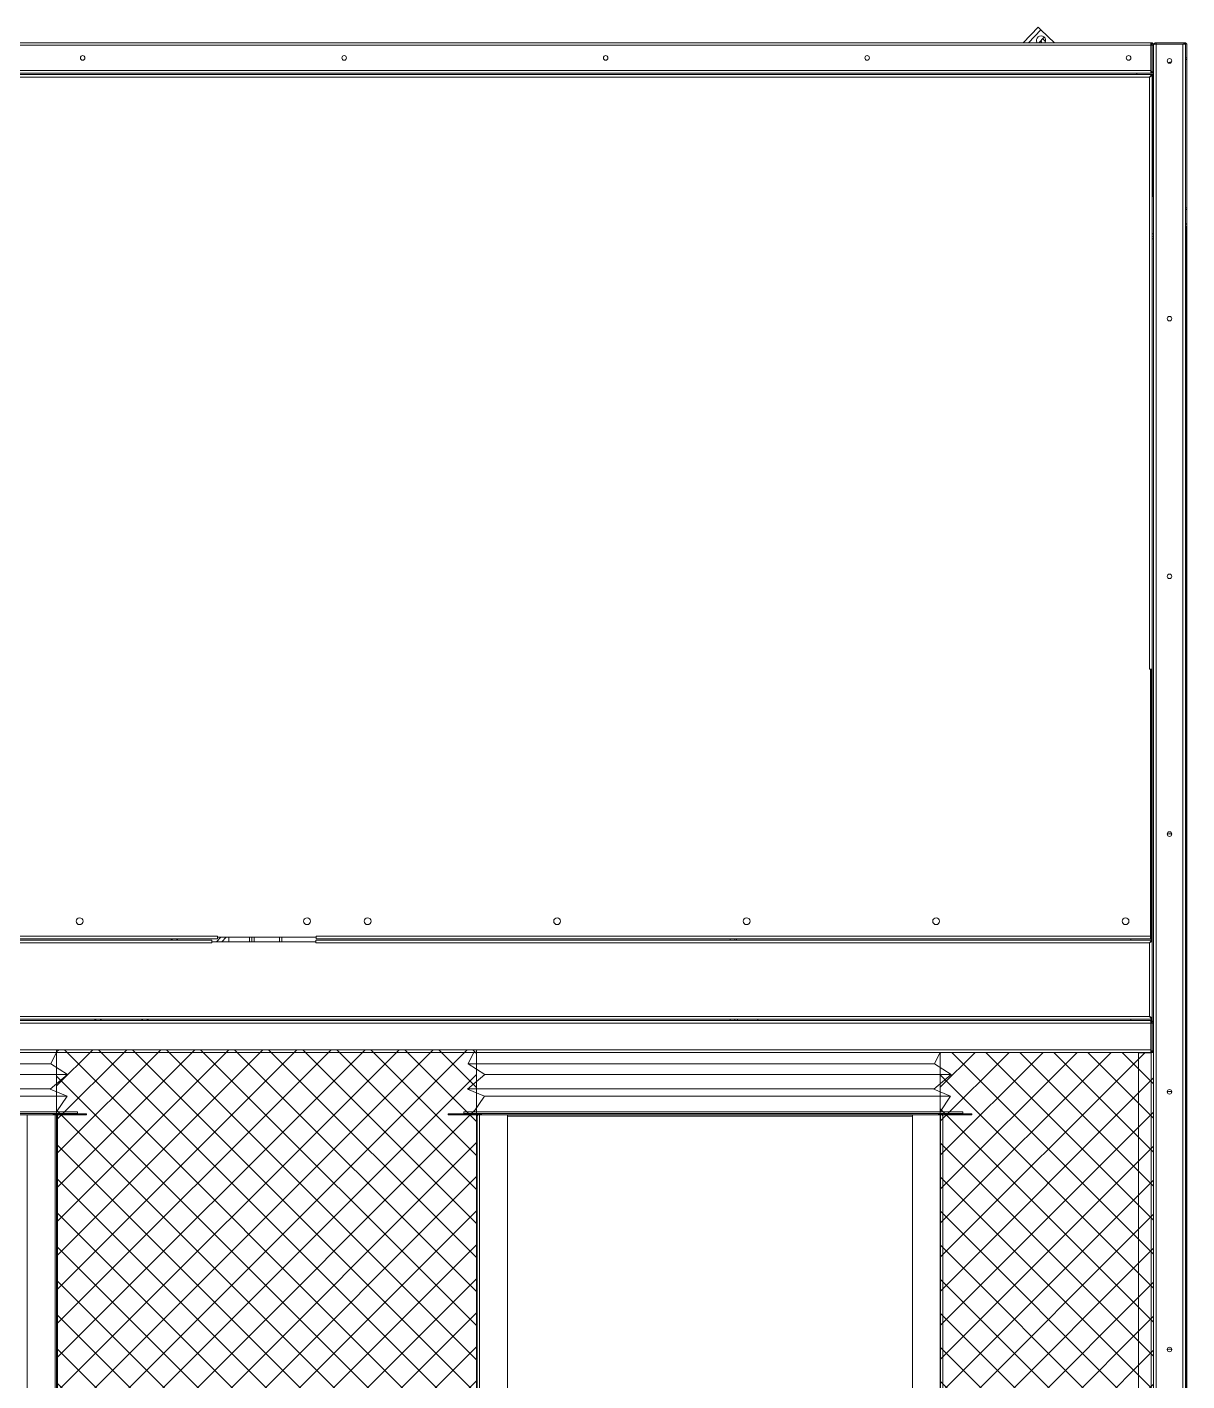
# Model space of a CAD drawing. Header units: millimetres. Extents: x -17070 to 48083, y -291348 to 45670.
# Drawn here: x 39357 to 40887, y 34292 to 36078 of the extents above; entities that cross this region are included whole.
import ezdxf

# ---------------------------------------------------------------- set-up
doc = ezdxf.new("R2010")
doc.units = ezdxf.units.MM
pattern_1 = [(45, (-1466092.448, -400540.574), (-22.4506403, 22.4506403), []), (135, (-1466092.448, -400540.574), (-22.4506403, -22.4506403), [])]

# ---------------------------------------------------------------- blocks, each defined once
blk = doc.blocks.new('3753456')
at = {"color": 0, "lineweight": 5}
for p, q in [((337590.2, 91235.5), (337597.8, 91251)), ((337589.4, 91202.2), (337612.3, 91221.4)), ((337612.3, 91221.4), (337590.2, 91235.5)), ((337611.6, 91192.6), (337589.4, 91202.2)), ((337597.8, 91172), (337611.6, 91192.6))]:
    blk.add_line(p, q, dxfattribs=at)
blk = doc.blocks.new('347246')
at = {"color": 0, "lineweight": 5}
for p, q in [((426217.9, 88814.5), (425602.7, 88814.5)), ((425624.9, 88800.5), (426240.1, 88800.5)), ((426217.2, 88781.3), (425602, 88781.3)), ((425624.1, 88771.7), (426239.3, 88771.7))]:
    blk.add_line(p, q, dxfattribs=at)
for p in [(88012.5, -2421), (88627.7, -2421)]:
    blk.add_blockref('3753456', p, dxfattribs=at)
blk = doc.blocks.new('2')
at = {"lineweight": 5}
h = blk.add_hatch(dxfattribs=at)
h.set_pattern_fill('ANSI37', scale=10)
h.set_pattern_definition(pattern_1)
h.paths.add_polyline_path([(39949.9, 32612.3), (39949.9, 34728.7), (39396.1, 34728.7), (39396.1, 32612.3)])
h = blk.add_hatch(dxfattribs=at)
h.set_pattern_fill('ANSI37', scale=10)
h.set_pattern_definition(pattern_1)
h.paths.add_polyline_path([(40843.4, 32608.9), (40843.4, 34725.3), (40561.9, 34725.3), (40561.9, 32608.9)])
at = {"color": 7, "lineweight": 20, "ltscale": 0.01186}
blk.add_line((40671.3, 36057.3), (40690.9, 36078), dxfattribs=at)
at = {"color": 7, "lineweight": 20, "ltscale": 0.009803}
blk.add_line((40678.4, 36057.3), (40694.6, 36074.4), dxfattribs=at)
at = {"color": 7, "lineweight": 20, "ltscale": 0.002167}
blk.add_line((40694.6, 36074.4), (40690.9, 36078), dxfattribs=at)
at = {"color": 7, "lineweight": 20, "ltscale": 0.004259}
blk.add_line((40699, 36064.7), (40691.9, 36057.3), dxfattribs=at)
at = {"color": 7, "lineweight": 20, "ltscale": 0.010322}
blk.add_line((40712.6, 36057.3), (40694.6, 36074.4), dxfattribs=at)
at = {"color": 7, "lineweight": 20, "ltscale": 0.002137}
blk.add_line((40700.7, 36059.1), (40697, 36062.7), dxfattribs=at)
at = {"color": 7, "lineweight": 20}
for p, q in [((40839.7, 36053.9), (37331.1, 36053.9)), ((40838, 36057.3), (37332.8, 36057.3)), ((40843.4, 32612.7), (40843.4, 36053.9)), ((40846.8, 32611), (40846.8, 36055.6)), ((40882, 36055.6), (40882, 32611)), ((40885.4, 36055.6), (40885.4, 32611)), ((40839.7, 36020.7), (37331.1, 36020.7)), ((40839.7, 36017.3), (37331.4, 36017.3)), ((37331.4, 36015.3), (40839.7, 36015.3)), ((37332.8, 36011.9), (40838, 36011.9)), ((40886.2, 32960.7), (40886.2, 35813.9)), ((40839.7, 34763.9), (37331.1, 34763.9)), ((40839.7, 34769.3), (37331.4, 34769.3)), ((40838, 34772.7), (37332.8, 34772.7)), ((40838, 34767.3), (37332.8, 34767.3)), ((37331.1, 34728.7), (40839.7, 34728.7)), ((37331.4, 34725.3), (40839.7, 34725.3))]:
    blk.add_line(p, q, dxfattribs=at)
at = {"color": 7, "lineweight": 20, "ltscale": 0.001205}
blk.add_line((40694.6, 36059.4), (40692.6, 36057.3), dxfattribs=at)
at = {"color": 7, "lineweight": 20, "ltscale": 0.000823661}
blk.add_line((40838, 36057.3), (40840, 36057.3), dxfattribs=at)
at = {"color": 7, "lineweight": 20, "ltscale": 0.001131}
for p, q in [((40839.7, 36056.6), (40839.7, 36053.9)), ((40841.7, 36056.6), (40841.7, 36053.9)), ((40844, 36055.6), (40846.8, 36055.6)), ((40839.7, 34766.6), (40839.7, 34763.9)), ((40841.7, 34766.6), (40841.7, 34763.9))]:
    blk.add_line(p, q, dxfattribs=at)
at = {"color": 7, "lineweight": 20, "ltscale": 0.000414935}
for p, q in [((40840.4, 36056.3), (40839.7, 36055.6)), ((40841.7, 36055.6), (40842.4, 36056.3)), ((40844.4, 36056.3), (40845.1, 36055.6)), ((40840.4, 34766.3), (40839.7, 34765.6)), ((40842.4, 34766.3), (40841.7, 34765.6))]:
    blk.add_line(p, q, dxfattribs=at)
at = {"color": 7, "lineweight": 20, "ltscale": 0.013833}
blk.add_line((40839.7, 36020.7), (40839.7, 36053.9), dxfattribs=at)
at = {"color": 7, "lineweight": 20, "ltscale": 0.000708334}
for p, q in [((40841.4, 36053.9), (40839.7, 36053.9)), ((40841.7, 36053.9), (40843.4, 36053.9)), ((40841.4, 34763.9), (40839.7, 34763.9)), ((40843.4, 34763.9), (40841.7, 34763.9))]:
    blk.add_line(p, q, dxfattribs=at)
at = {"color": 7, "lineweight": 20, "ltscale": 0.000125608}
blk.add_line((40841.4, 36053.9), (40841.7, 36053.9), dxfattribs=at)
at = {"color": 7, "lineweight": 20, "ltscale": 0.014417}
blk.add_line((40841.4, 36053.9), (40841.4, 36019.3), dxfattribs=at)
at = {"color": 7, "lineweight": 20, "ltscale": 0.014667}
for p, q in [((40841.7, 36018.7), (40841.7, 36053.9)), ((40882, 36055.6), (40846.8, 36055.6)), ((40839.7, 34728.7), (40839.7, 34763.9)), ((40841.7, 34728.7), (40841.7, 34763.9))]:
    blk.add_line(p, q, dxfattribs=at)
at = {"color": 7, "lineweight": 20, "ltscale": 0.000125767}
blk.add_line((40843.1, 36055.3), (40843.4, 36055.3), dxfattribs=at)
at = {"color": 7, "lineweight": 20, "ltscale": 0.000561758}
blk.add_line((40843.4, 36055.3), (40843.4, 36054), dxfattribs=at)
at = {"color": 7, "lineweight": 20, "ltscale": 0.01525}
for p, q in [((40846.8, 36057.3), (40883.4, 36057.3)), ((40841.4, 34763.9), (40841.4, 34727.3))]:
    blk.add_line(p, q, dxfattribs=at)
at = {"color": 7, "lineweight": 20, "ltscale": 0.000708333}
for p, q in [((40846.8, 36057.3), (40846.8, 36055.6)), ((40883.4, 36057.3), (40883.4, 36055.6)), ((40841.4, 36019.3), (40839.7, 36019.3)), ((40841.4, 34727.3), (40839.7, 34727.3)), ((40843.4, 34727.3), (40841.7, 34727.3))]:
    blk.add_line(p, q, dxfattribs=at)
at = {"color": 7, "lineweight": 20, "ltscale": 0.001417}
for p, q in [((40882, 36055.6), (40885.4, 36055.6)), ((40839.7, 36020.7), (40839.7, 36017.3)), ((39738, 34869.9), (39738, 34873.3)), ((39738.4, 34875.3), (39738.4, 34878.7)), ((40839.4, 34878.7), (40839.4, 34875.3)), ((40839.7, 34728.7), (40839.7, 34725.3)), ((40841.7, 34728.7), (40841.7, 34725.3))]:
    blk.add_line(p, q, dxfattribs=at)
at = {"color": 7, "lineweight": 20, "ltscale": 0.000250008}
blk.add_line((40883.4, 36057.3), (40884, 36057.3), dxfattribs=at)
at = {"color": 0, "lineweight": 20}
blk.add_line((40887.4, 36054), (40887.4, 32659.2), dxfattribs=at)
at = {"color": 7, "lineweight": 20, "ltscale": 0.000833333}
for p, q in [((40887.4, 36037.3), (40885.4, 36037.3)), ((40887.4, 36035.3), (40885.4, 36035.3)), ((40821.4, 36015.3), (40821.4, 36017.3)), ((40887.4, 35839.3), (40885.4, 35839.3)), ((40887.4, 35837.3), (40885.4, 35837.3)), ((40841.4, 35805), (40843.4, 35805)), ((40841.4, 35798.5), (40843.4, 35798.5)), ((40839.4, 35230.8), (40841.4, 35230.8)), ((39601, 34873.3), (39601, 34871.3)), ((39608.4, 34875.3), (39608.4, 34877.3)), ((40284.8, 34873.3), (40284.8, 34875.3)), ((40284.8, 34767.3), (40284.8, 34769.3)), ((40291, 34769.3), (40291, 34767.3)), ((40291, 34767.3), (40291, 34769.3)), ((39391.5, 34642.7), (39391.5, 34644.7)), ((39423.5, 34646.7), (39423.5, 34644.7)), ((39933.2, 34646.7), (39933.2, 34644.7)), ((39944.7, 34646.7), (39944.7, 34644.7)), ((39956.7, 34642.7), (39956.7, 34644.7)), ((40559.5, 34642.7), (40559.5, 34644.7)), ((40591.5, 34646.7), (40591.5, 34644.7))]:
    blk.add_line(p, q, dxfattribs=at)
at = {"color": 7, "lineweight": 20, "ltscale": 0.325458}
blk.add_line((40838, 36011.9), (40838, 35230.8), dxfattribs=at)
at = {"color": 7, "lineweight": 20, "ltscale": 0.001542}
for p, q in [((40839.7, 36017.3), (40843.4, 36017.3)), ((40839.7, 36015.3), (40843.4, 36015.3))]:
    blk.add_line(p, q, dxfattribs=at)
at = {"color": 7, "lineweight": 20, "ltscale": 0.000562932}
for p, q in [((40839.7, 36014), (40839.7, 36015.3)), ((40839.7, 34872), (40839.7, 34873.3)), ((40839.7, 34770.7), (40839.7, 34769.3))]:
    blk.add_line(p, q, dxfattribs=at)
at = {"color": 7, "lineweight": 20, "ltscale": 0.000374917}
blk.add_line((40839.7, 36014.6), (40840.6, 36014.6), dxfattribs=at)
at = {"color": 7, "lineweight": 20, "ltscale": 0.000502197}
for p, q in [((40839.7, 36014), (40839.7, 36012.8)), ((40839.7, 34872), (40839.7, 34870.8)), ((40839.7, 34770.7), (40839.7, 34771.9))]:
    blk.add_line(p, q, dxfattribs=at)
at = {"color": 7, "lineweight": 20, "ltscale": 0.000293404}
for p, q in [((40840.4, 36013.3), (40839.7, 36013.3)), ((40840.4, 34871.3), (40839.7, 34871.3)), ((40840.4, 34771.3), (40839.7, 34771.3))]:
    blk.add_line(p, q, dxfattribs=at)
at = {"color": 7, "lineweight": 20, "ltscale": 0.000414929}
for p, q in [((40840.4, 36013.3), (40841.4, 36013.3)), ((40840.4, 34871.3), (40841.4, 34871.3)), ((40840.4, 34771.3), (40841.4, 34771.3))]:
    blk.add_line(p, q, dxfattribs=at)
at = {"color": 7, "lineweight": 20, "ltscale": 0.00039723}
blk.add_line((40841.7, 36018.7), (40840.7, 36018.7), dxfattribs=at)
at = {"color": 7, "lineweight": 20, "ltscale": 0.00050196}
blk.add_line((40841, 36014.5), (40842.2, 36014.5), dxfattribs=at)
at = {"color": 7, "lineweight": 20, "ltscale": 0.000375}
for p, q in [((40841.4, 36012.4), (40841.4, 36013.3)), ((40841.4, 34870.4), (40841.4, 34871.3)), ((40841.4, 34772.2), (40841.4, 34771.3))]:
    blk.add_line(p, q, dxfattribs=at)
at = {"color": 7, "lineweight": 20, "ltscale": 0.325667}
blk.add_line((40841.4, 36012.4), (40841.4, 35230.8), dxfattribs=at)
at = {"color": 7, "lineweight": 20, "ltscale": 0.000583333}
for p, q in [((40841.7, 36017.3), (40841.7, 36018.7)), ((40885.8, 35815.3), (40885.8, 35813.9)), ((40838, 35230.8), (40839.4, 35230.8)), ((39601, 34871.3), (39601, 34869.9)), ((39608.4, 34877.3), (39608.4, 34878.7)), ((39738, 34871.3), (39738, 34869.9)), ((39738.4, 34877.3), (39738.4, 34878.7))]:
    blk.add_line(p, q, dxfattribs=at)
at = {"color": 7, "lineweight": 20, "ltscale": 0.000189807}
blk.add_line((40841.7, 36014.9), (40841.7, 36015.3), dxfattribs=at)
at = {"color": 7, "lineweight": 20, "ltscale": 0.015777}
blk.add_line((40841.8, 36011.9), (40841.8, 35974), dxfattribs=at)
at = {"color": 7, "lineweight": 20, "ltscale": 5.90714e-05}
blk.add_line((40841.9, 36014.5), (40842, 36014.6), dxfattribs=at)
at = {"color": 7, "lineweight": 20, "ltscale": 0.00019089}
blk.add_line((40842.2, 36014.5), (40842.2, 36014.1), dxfattribs=at)
at = {"color": 7, "lineweight": 20, "ltscale": 0.000189797}
blk.add_line((40843.4, 36013.6), (40842.9, 36013.6), dxfattribs=at)
at = {"color": 7, "lineweight": 20, "ltscale": 0.00012593}
blk.add_line((40843.1, 36019.3), (40843.4, 36019.3), dxfattribs=at)
at = {"color": 7, "lineweight": 20, "ltscale": 0.000125676}
blk.add_line((40843.1, 36013.3), (40843.4, 36013.3), dxfattribs=at)
at = {"color": 7, "lineweight": 20, "ltscale": 0.049801}
blk.add_line((40841.8, 35974), (40841.8, 35854.5), dxfattribs=at)
at = {"color": 7, "lineweight": 20, "ltscale": 0.000666667}
for p, q in [((40841.8, 35974), (40843.4, 35974)), ((40841.8, 35854.5), (40843.4, 35854.5)), ((39393.5, 34643.6), (39391.9, 34643.6)), ((39396.1, 34643.3), (39397.3, 34642.3)), ((39435.5, 34644.3), (39435.5, 34642.7)), ((39912.7, 34644.3), (39912.7, 34642.7)), ((39952, 34643.3), (39950.8, 34642.3)), ((39954.7, 34643.6), (39956.3, 34643.6)), ((40561.5, 34643.6), (40559.9, 34643.6)), ((40564.1, 34643.3), (40565.3, 34642.3)), ((40603.5, 34644.3), (40603.5, 34642.7))]:
    blk.add_line(p, q, dxfattribs=at)
at = {"color": 7, "lineweight": 20, "ltscale": 3.41168e-05}
blk.add_line((40841.4, 35893.2), (40841.4, 35893.2), dxfattribs=at)
at = {"color": 7, "lineweight": 20, "ltscale": 0.000167347}
blk.add_line((40885.8, 35815.3), (40885.4, 35815.3), dxfattribs=at)
at = {"color": 7, "lineweight": 20, "ltscale": 0.00033334}
blk.add_line((40885.4, 35813.9), (40886.2, 35813.9), dxfattribs=at)
at = {"color": 7, "lineweight": 20, "ltscale": 0.000500046}
blk.add_line((40886.2, 35813.9), (40887.4, 35813.9), dxfattribs=at)
at = {"color": 7, "lineweight": 20, "ltscale": 0.146708}
blk.add_line((40839.4, 35230.8), (40839.4, 34878.7), dxfattribs=at)
at = {"color": 7, "lineweight": 20, "ltscale": 0.149791}
blk.add_line((40840, 34871.3), (40840, 35230.8), dxfattribs=at)
at = {"color": 7, "lineweight": 20, "ltscale": 0.150167}
blk.add_line((40841.4, 34870.4), (40841.4, 35230.8), dxfattribs=at)
at = {"color": 7, "lineweight": 20, "ltscale": 0.43625}
for p, q in [((39608.4, 34878.7), (38561.4, 34878.7)), ((39608.4, 34875.3), (38561.4, 34875.3))]:
    blk.add_line(p, q, dxfattribs=at)
at = {"color": 7, "lineweight": 20, "ltscale": 0.430417}
for p, q in [((38568, 34873.3), (39601, 34873.3)), ((38568, 34869.9), (39601, 34869.9))]:
    blk.add_line(p, q, dxfattribs=at)
at = {"color": 7, "lineweight": 20, "ltscale": 0.001149}
for p, q in [((39546.9, 34873.3), (39548.8, 34875.3)), ((39554.1, 34873.3), (39556, 34875.3)), ((39446.2, 34767.3), (39448.1, 34769.3)), ((39453.4, 34767.3), (39455.3, 34769.3)), ((39508, 34767.3), (39509.9, 34769.3))]:
    blk.add_line(p, q, dxfattribs=at)
at = {"color": 7, "lineweight": 20, "ltscale": 0.057083}
blk.add_line((39601, 34871.3), (39738, 34871.3), dxfattribs=at)
at = {"color": 7, "lineweight": 20, "ltscale": 0.003448}
for p, q in [((39606.8, 34871.3), (39612.5, 34877.3)), ((39613.9, 34871.3), (39619.6, 34877.3)), ((39614.1, 34871.3), (39619.8, 34877.3))]:
    blk.add_line(p, q, dxfattribs=at)
at = {"color": 7, "lineweight": 20, "ltscale": 0.054167}
blk.add_line((39738.4, 34877.3), (39608.4, 34877.3), dxfattribs=at)
at = {"color": 7, "lineweight": 20, "ltscale": 0.0025}
for p, q in [((39623.4, 34877.3), (39623.4, 34871.3)), ((39650.6, 34871.3), (39650.6, 34877.3)), ((39653.4, 34871.3), (39653.4, 34877.3)), ((39653.4, 34871.3), (39653.4, 34877.3)), ((39656.8, 34871.3), (39656.8, 34877.3)), ((39690, 34871.3), (39690, 34877.3)), ((39693.4, 34871.3), (39693.4, 34877.3))]:
    blk.add_line(p, q, dxfattribs=at)
at = {"color": 7, "lineweight": 20, "ltscale": 0.459042}
blk.add_line((39738, 34873.3), (40839.7, 34873.3), dxfattribs=at)
at = {"color": 7, "lineweight": 20, "ltscale": 0.458333}
blk.add_line((39738, 34869.9), (40838, 34869.9), dxfattribs=at)
at = {"color": 7, "lineweight": 20, "ltscale": 0.45875}
for p, q in [((40839.4, 34878.7), (39738.4, 34878.7)), ((40839.4, 34875.3), (39738.4, 34875.3))]:
    blk.add_line(p, q, dxfattribs=at)
at = {"color": 7, "lineweight": 20, "ltscale": 0.000833334}
for p, q in [((40291, 34873.3), (40291, 34875.3)), ((40293, 34873.3), (40293, 34875.3))]:
    blk.add_line(p, q, dxfattribs=at)
at = {"color": 7, "lineweight": 20, "ltscale": 0.000832387}
blk.add_line((40813.4, 34875.3), (40813.4, 34873.3), dxfattribs=at)
at = {"color": 7, "lineweight": 20, "ltscale": 0.0405}
blk.add_line((40838, 34869.9), (40838, 34772.7), dxfattribs=at)
at = {"color": 7, "lineweight": 20, "ltscale": 0.040917}
blk.add_line((40841.4, 34870.4), (40841.4, 34772.2), dxfattribs=at)
at = {"color": 7, "lineweight": 20, "ltscale": 0.00115}
for p, q in [((39515.2, 34767.3), (39517.1, 34769.3)), ((39515.3, 34767.3), (39517.2, 34769.3))]:
    blk.add_line(p, q, dxfattribs=at)
at = {"color": 7, "lineweight": 20, "ltscale": 0.000833638}
for p, q in [((40294.4, 34769.3), (40294.4, 34767.3)), ((40321, 34767.3), (40321, 34769.3))]:
    blk.add_line(p, q, dxfattribs=at)
at = {"color": 7, "lineweight": 20, "ltscale": 0.000832633}
blk.add_line((40813.4, 34769.3), (40813.4, 34767.3), dxfattribs=at)
at = {"color": 7, "lineweight": 20, "ltscale": 0.000824214}
blk.add_line((40840, 34767.3), (40838, 34767.3), dxfattribs=at)
at = {"color": 7, "lineweight": 20, "ltscale": 0.001668}
blk.add_line((40840, 34767.3), (40840, 34771.3), dxfattribs=at)
at = {"color": 7, "lineweight": 20, "ltscale": 0.000566661}
blk.add_line((40841.4, 34767.3), (40840, 34767.3), dxfattribs=at)
at = {"color": 7, "lineweight": 20, "ltscale": 0.002042}
blk.add_line((40841.4, 34767.3), (40841.4, 34772.2), dxfattribs=at)
at = {"color": 7, "lineweight": 20, "ltscale": 0.000125615}
blk.add_line((40841.4, 34767.3), (40841.4, 34767), dxfattribs=at)
at = {"color": 7, "lineweight": 20, "ltscale": 0.000125312}
blk.add_line((40841.7, 34763.9), (40841.4, 34763.9), dxfattribs=at)
at = {"color": 7, "lineweight": 20, "ltscale": 0.000341772}
blk.add_line((40823.4, 34724.5), (40823.4, 34725.3), dxfattribs=at)
at = {"color": 7, "lineweight": 20, "ltscale": 0.006917}
blk.add_line((40840, 34724.5), (40823.4, 34724.5), dxfattribs=at)
at = {"color": 7, "lineweight": 20, "ltscale": 0.258309}
for p, q in [((40823.4, 34724.5), (40823.4, 34104.6)), ((40840, 34104.6), (40840, 34724.5))]:
    blk.add_line(p, q, dxfattribs=at)
at = {"color": 7, "lineweight": 20, "ltscale": 0.000833341}
blk.add_line((40839.7, 34725.3), (40841.7, 34725.3), dxfattribs=at)
at = {"color": 7, "lineweight": 20, "ltscale": 0.000133398}
blk.add_line((40840, 34725), (40840, 34725.3), dxfattribs=at)
at = {"color": 7, "lineweight": 20, "ltscale": 0.000208374}
blk.add_line((40840, 34724.5), (40840, 34725), dxfattribs=at)
at = {"color": 7, "lineweight": 20, "ltscale": 0.000125}
blk.add_line((40841.4, 34728.7), (40841.7, 34728.7), dxfattribs=at)
at = {"color": 7, "lineweight": 20, "ltscale": 0.000152655}
blk.add_line((40843.4, 34727.2), (40843, 34727.2), dxfattribs=at)
at = {"color": 7, "lineweight": 20, "ltscale": 0.2695}
for p, q in [((39423.5, 34646.7), (38776.7, 34646.7)), ((39423.5, 34644.7), (38776.7, 34644.7)), ((40591.5, 34646.7), (39944.7, 34646.7)), ((40591.5, 34644.7), (39944.7, 34644.7))]:
    blk.add_line(p, q, dxfattribs=at)
at = {"color": 7, "lineweight": 20, "ltscale": 0.251167}
for p, q in [((38788.7, 34644.7), (39391.5, 34644.7)), ((38788.7, 34642.7), (39391.5, 34642.7)), ((39956.7, 34644.7), (40559.5, 34644.7)), ((39956.7, 34642.7), (40559.5, 34642.7))]:
    blk.add_line(p, q, dxfattribs=at)
at = {"color": 7, "lineweight": 20, "ltscale": 0.349833}
for p, q in [((39357.1, 33803.1), (39357.1, 34642.7)), ((39394.3, 34642.7), (39394.3, 33803.1)), ((39953.9, 34642.7), (39953.9, 33803.1)), ((39991.1, 33803.1), (39991.1, 34642.7)), ((40525.1, 33803.1), (40525.1, 34642.7)), ((40562.3, 34642.7), (40562.3, 33803.1))]:
    blk.add_line(p, q, dxfattribs=at)
at = {"color": 7, "lineweight": 20, "ltscale": 0.0155}
for p, q in [((39357.1, 34642.7), (39394.3, 34642.7)), ((39398.3, 34644.3), (39435.5, 34644.3)), ((39398.3, 34642.7), (39435.5, 34642.7)), ((39949.9, 34644.3), (39912.7, 34644.3)), ((39949.9, 34642.7), (39912.7, 34642.7)), ((39991.1, 34642.7), (39953.9, 34642.7)), ((40525.1, 34642.7), (40562.3, 34642.7)), ((40566.3, 34644.3), (40603.5, 34644.3)), ((40566.3, 34642.7), (40603.5, 34642.7))]:
    blk.add_line(p, q, dxfattribs=at)
at = {"color": 7, "lineweight": 20, "ltscale": 0.001167}
for p, q in [((39394.3, 34644.3), (39391.5, 34644.3)), ((40562.3, 34644.3), (40559.5, 34644.3))]:
    blk.add_line(p, q, dxfattribs=at)
at = {"color": 7, "lineweight": 20, "ltscale": 0.000167}
for p, q in [((39391.9, 34643.4), (39391.5, 34643.4)), ((40559.9, 34643.4), (40559.5, 34643.4))]:
    blk.add_line(p, q, dxfattribs=at)
at = {"color": 7, "lineweight": 20, "ltscale": 0.00036512}
for p, q in [((39391.9, 34643.6), (39391.9, 34642.7)), ((39393.5, 34643.6), (39393.5, 34642.7)), ((39954.7, 34642.7), (39954.7, 34643.6)), ((39956.3, 34642.7), (39956.3, 34643.6)), ((40559.9, 34643.6), (40559.9, 34642.7)), ((40561.5, 34643.6), (40561.5, 34642.7))]:
    blk.add_line(p, q, dxfattribs=at)
at = {"color": 7, "lineweight": 20, "ltscale": 0.000333381}
for p, q in [((39394.3, 34643.4), (39393.5, 34643.4)), ((40562.3, 34643.4), (40561.5, 34643.4))]:
    blk.add_line(p, q, dxfattribs=at)
at = {"color": 7, "lineweight": 20, "ltscale": 0.000266463}
for p, q in [((39394.3, 34642.7), (39394.3, 34643.4)), ((40562.3, 34642.7), (40562.3, 34643.4))]:
    blk.add_line(p, q, dxfattribs=at)
at = {"color": 7, "lineweight": 20, "ltscale": 0.000824955}
for p, q in [((39396.2, 34642.7), (39394.3, 34642.7)), ((39951.9, 34642.7), (39953.9, 34642.7)), ((40564.2, 34642.7), (40562.3, 34642.7))]:
    blk.add_line(p, q, dxfattribs=at)
at = {"color": 7, "lineweight": 20, "ltscale": 0.000508058}
for p, q in [((39395, 34643.2), (39395.9, 34644)), ((39953.2, 34643.2), (39952.2, 34644)), ((40563, 34643.2), (40563.9, 34644))]:
    blk.add_line(p, q, dxfattribs=at)
at = {"color": 7, "lineweight": 20, "ltscale": 8.11137e-06}
blk.add_line((39397.1, 34641.6), (39397.1, 34641.5), dxfattribs=at)
at = {"color": 7, "lineweight": 20, "ltscale": 0.348833}
for p, q in [((39397.1, 34641.5), (39397.1, 33804.3)), ((39951.1, 34641.5), (39951.1, 33804.3)), ((40565.1, 34641.5), (40565.1, 33804.3))]:
    blk.add_line(p, q, dxfattribs=at)
at = {"color": 7, "lineweight": 20, "ltscale": 0.008333}
for p, q in [((39423.5, 34644.7), (39403.5, 34644.7)), ((40591.5, 34644.7), (40571.5, 34644.7))]:
    blk.add_line(p, q, dxfattribs=at)
at = {"color": 7, "lineweight": 20, "ltscale": 0.004802}
for p, q in [((39944.7, 34646.7), (39933.2, 34646.7)), ((39944.7, 34644.7), (39933.2, 34644.7))]:
    blk.add_line(p, q, dxfattribs=at)
at = {"color": 7, "lineweight": 20, "ltscale": 0.004989}
blk.add_line((39956.7, 34644.7), (39944.7, 34644.7), dxfattribs=at)
at = {"color": 7, "lineweight": 20, "ltscale": 0.001166}
blk.add_line((39953.9, 34644.3), (39956.7, 34644.3), dxfattribs=at)
at = {"color": 7, "lineweight": 20, "ltscale": 0.000266053}
blk.add_line((39953.9, 34642.7), (39953.9, 34643.4), dxfattribs=at)
at = {"color": 7, "lineweight": 20, "ltscale": 0.000333286}
blk.add_line((39953.9, 34643.4), (39954.7, 34643.4), dxfattribs=at)
at = {"color": 7, "lineweight": 20, "ltscale": 0.000166333}
blk.add_line((39956.3, 34643.4), (39956.7, 34643.4), dxfattribs=at)
at = {"color": 7, "lineweight": 20, "ltscale": 0.2225}
blk.add_line((39991.1, 34641.3), (40525.1, 34641.3), dxfattribs=at)
at = {"color": 7, "lineweight": 20, "ltscale": 8.11136e-06}
blk.add_line((40565.1, 34641.6), (40565.1, 34641.5), dxfattribs=at)
at = {"color": 0, "lineweight": 20}
for points in [[(39396.1, 34728.7), (39949.9, 34728.7), (39949.9, 32612.3), (39396.1, 32612.3)], [(40561.9, 34725.3), (40843.4, 34725.3), (40843.4, 32608.9), (40561.9, 32608.9)]]:
    blk.add_lwpolyline(points, close=True, dxfattribs=at)
at = {"color": 7, "lineweight": 20}
for centre, radius in [((39430.4, 36037.3), 3), ((39775.4, 36037.3), 3), ((40120.4, 36037.3), 3), ((40465.4, 36037.3), 3), ((40810.4, 36037.3), 3), ((40864.4, 36033.3), 3), ((40864.4, 35693.3), 3), ((40864.4, 35353.3), 3), ((40864.4, 35013.3), 3), ((39426.4, 34898.3), 4.5), ((39726.4, 34898.3), 4.5), ((39806.4, 34898.3), 4.5), ((40056.4, 34898.3), 4.5), ((40306.4, 34898.3), 4.5), ((40556.4, 34898.3), 4.5), ((40806.4, 34898.3), 4.5), ((40864.4, 34673.3), 3), ((40864.4, 34333.3), 3)]:
    blk.add_circle(centre, radius, dxfattribs=at)
for centre, radius, start, end in [((40694.9, 36060.4), 6, 329.3132, 210.6868), ((40690.5, 36055.1), 6, 22.0655, 50.9985), ((40838, 36053.9), 3.4, 0, 90), ((40840, 36053.9), 3.4, 0.5143, 90), ((40846.8, 36053.9), 3.4, 90, 180), ((40882, 36053.9), 3.4, 30, 65.6845), ((40884, 36053.9), 3.4, 0.7852, 90), ((40866.4, 36027.3), 4.5, 82.6418, 134.2281), ((40838, 36020.7), 3.4, 270, 270.2337), ((40838, 36020.7), 3.4, 300, 335.6848), ((40840, 36011.9), 3.4, 49.8839, 90), ((40838, 36020.7), 3.4, 359.7733, 0), ((40840, 36020.7), 3.4, 300, 359.267), ((40840, 36011.9), 3.4, 0.8472, 49.6822), ((40839, 35882.5), 3.84, 43.1681, 51.2983), ((40884, 35820.7), 3.4, 294.2855, 359.1989), ((40884.6, 35812.5), 2.8, 30, 64.6233), ((40864.4, 35009.3), 4.5, 49.1956, 130.8105), ((40838, 34763.9), 3.4, 0, 90), ((40840, 34763.9), 3.4, 0.6015, 90), ((40838, 34728.7), 3.4, 300, 335.6845), ((40840, 34728.7), 3.4, 300, 335.6845), ((40864.4, 34669.3), 4.5, 49.1956, 130.8105), ((39391.8, 34641.3), 3.68, 22.2509, 30.9821), ((39398.3, 34641.5), 2.8, 90, 154.6231), ((39392.9, 34640.9), 4.36, 38.0862, 46.078), ((39398.3, 34641.5), 1.2, 90, 180), ((39949.9, 34641.5), 2.8, 25.3769, 90), ((39949.9, 34641.5), 1.2, 0, 90), ((39955.2, 34640.9), 4.36, 133.922, 141.9136), ((39956.3, 34641.3), 3.68, 149.0179, 157.7491), ((40559.8, 34641.3), 3.68, 22.2509, 30.9821), ((40566.3, 34641.5), 2.8, 90, 154.6231), ((40560.9, 34640.9), 4.36, 38.0862, 46.078), ((40566.3, 34641.5), 1.2, 90, 180), ((40864.4, 34329.3), 4.5, 49.1956, 130.8105)]:
    blk.add_arc(centre, radius, start, end, dxfattribs=at)
for centre, major_axis, ratio, start_param, end_param in [((40840.6, 36011.9), (2.8, 0), 0.965926, 0.013721, 1.570796), ((40840.6, 36011.9), (1.2, 0), 0.965926, 6.283185, 7.124032), ((40840.6, 35892.3), (-1.2, 0), 0.965926, 3.154654, 3.926988), ((40840, 35801.7), (-3.4, 0), 0.087156, 3.154389, 4.287999), ((40840, 35801.7), (-1.4, 0), 0.087156, 3.141593, 3.169624), ((40840, 34727.2), (3.4, 0), 0.642788, 4.712389, 6.271742), ((39394.3, 34642.7), (-2.8, 0), 0.596826, 4.080564, 4.712389), ((39394.3, 34642.7), (-1.2, 0), 0.596826, 4.080564, 4.712389), ((39953.9, 34642.7), (2.8, 0), 0.596826, 1.570796, 2.202621), ((39953.9, 34642.7), (1.2, 0), 0.596826, 1.570796, 2.202621), ((40562.3, 34642.7), (-2.8, 0), 0.596826, 4.080564, 4.712389), ((40562.3, 34642.7), (-1.2, 0), 0.596826, 4.080564, 4.712389)]:
    blk.add_ellipse(centre, major_axis=major_axis, ratio=ratio, start_param=start_param, end_param=end_param, dxfattribs=at)
for points in [[(40839.7, 36056.6), (40839.3, 36056.9), (40839, 36057.1), (40838.6, 36057.3), (40838.3, 36057.3), (40838, 36057.3)], [(40841.7, 36056.6), (40841.3, 36056.9), (40841, 36057.1), (40840.6, 36057.3), (40840.3, 36057.3), (40840, 36057.3)], [(40844, 36055.6), (40843.8, 36055.3), (40843.6, 36055), (40843.4, 36054.6), (40843.4, 36054.3), (40843.4, 36053.9)], [(40839.7, 36014), (40839.3, 36013.6), (40839, 36013.2), (40838.6, 36012.8), (40838.3, 36012.4), (40838, 36011.9)], [(40840.4, 36013.3), (40840, 36013), (40839.5, 36012.8), (40839, 36012.5), (40838.5, 36012.2), (40838, 36011.9)], [(40841.2, 36014.5), (40841, 36014.8), (40840.7, 36015.1), (40840.5, 36015.2), (40840.2, 36015.3), (40840, 36015.3)], [(40839.7, 34872), (40839.3, 34871.6), (40839, 34871.2), (40838.6, 34870.8), (40838.3, 34870.4), (40838, 34869.9)], [(40840.4, 34871.3), (40840, 34871), (40839.5, 34870.8), (40839, 34870.5), (40838.5, 34870.2), (40838, 34869.9)], [(40840.4, 34771.3), (40840, 34771.6), (40839.5, 34771.9), (40839, 34772.2), (40838.5, 34772.5), (40838, 34772.7)], [(40839.7, 34770.7), (40839.3, 34771), (40839, 34771.4), (40838.6, 34771.9), (40838.3, 34772.3), (40838, 34772.7)], [(40839.7, 34766.6), (40839.3, 34766.9), (40839, 34767.1), (40838.6, 34767.3), (40838.3, 34767.3), (40838, 34767.3)], [(40841.7, 34766.6), (40841.3, 34766.9), (40841, 34767.1), (40840.6, 34767.3), (40840.3, 34767.3), (40840, 34767.3)], [(39396.2, 34642.7), (39396.5, 34642.5), (39396.8, 34642.3), (39397, 34642), (39397.1, 34641.8), (39397.1, 34641.5)], [(39951.9, 34642.7), (39951.6, 34642.5), (39951.3, 34642.3), (39951.2, 34642), (39951.1, 34641.8), (39951.1, 34641.5)], [(40564.2, 34642.7), (40564.5, 34642.5), (40564.8, 34642.3), (40565, 34642), (40565.1, 34641.8), (40565.1, 34641.5)]]:
    blk.add_open_spline(points, degree=5, dxfattribs=at)
at = {"color": 0, "lineweight": 20}
for p in [(-386829.5, -54104.3), (-385663.7, -54104.3)]:
    blk.add_blockref('347246', p, dxfattribs=at)

msp = doc.modelspace()

# ---------------------------------------------------------------- block references
msp.add_blockref('2', (0, 0))

doc.saveas('drawing.dxf')
